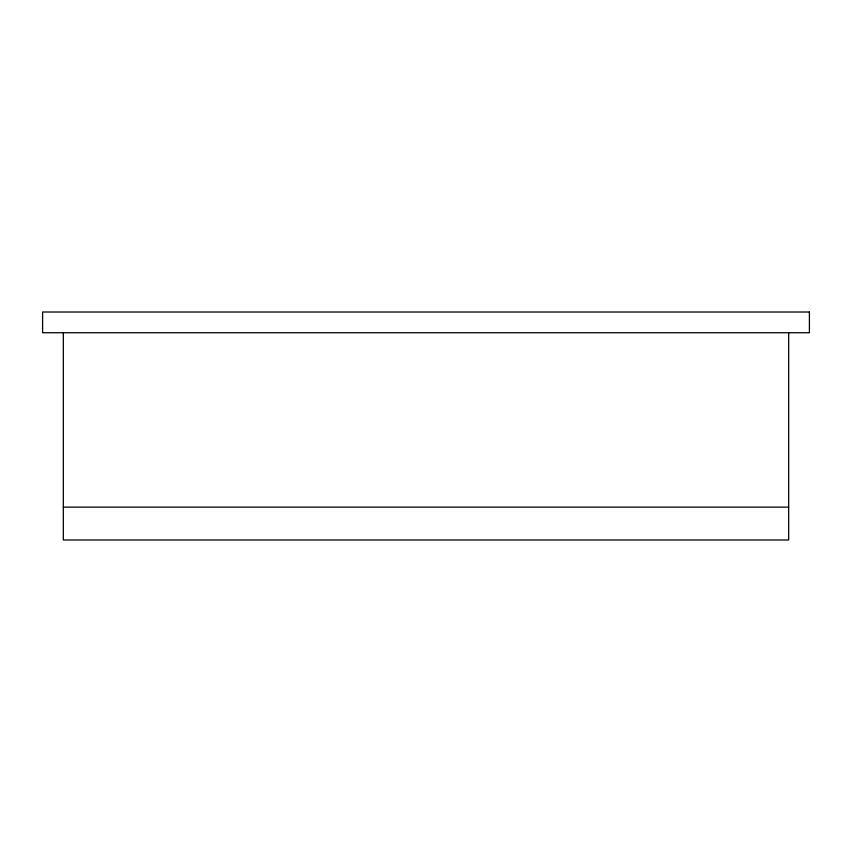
<?xml version="1.0" encoding="UTF-8"?>
<svg xmlns="http://www.w3.org/2000/svg" width="852" height="852" viewBox="0 0 852 852"><rect width="100%" height="100%" fill="white"/><g stroke="black" fill="none" stroke-linecap="round" stroke-linejoin="round"><path stroke-width="1.28" d="M63.325 507.132L788.675 507.132M788.675 332.738L788.675 539.987L63.325 539.987L63.325 332.738M809.4 312.013L42.6 312.013L42.6 332.738L809.4 332.738L809.4 312.013"/></g></svg>
